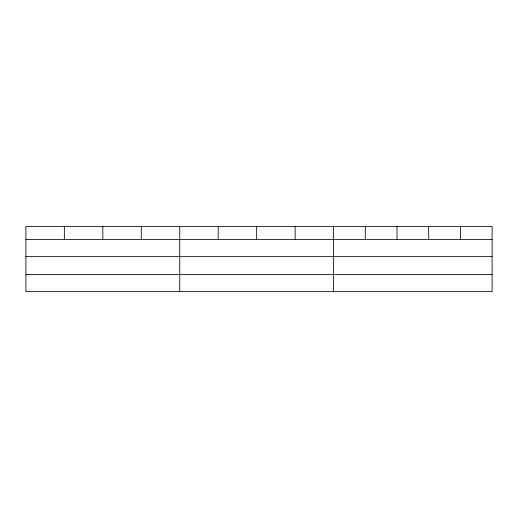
<?xml version="1.0" encoding="UTF-8"?>
<svg xmlns="http://www.w3.org/2000/svg" width="518" height="518" viewBox="0 0 518 518"><rect width="100%" height="100%" fill="white"/><g stroke="black" fill="none" stroke-linecap="round" stroke-linejoin="round"><path stroke-width="0.78" d="M492.1 256.65L492.1 226.372L25.9 226.372L25.9 291.628L492.1 291.628L492.1 256.65L25.9 256.65M25.9 239.42L492.1 239.42M25.9 274.398L492.1 274.398M460.398 226.372L460.398 239.42M428.697 226.372L428.697 239.42M396.995 226.372L396.995 239.42M365.294 226.372L365.294 239.42M333.592 226.372L333.592 291.628M295.13 226.372L295.13 239.42M256.669 226.372L256.669 239.42M218.207 226.372L218.207 239.42M179.746 226.372L179.746 291.628M141.284 226.372L141.284 239.42M102.823 226.372L102.823 239.42M64.362 226.372L64.362 239.42"/></g></svg>
